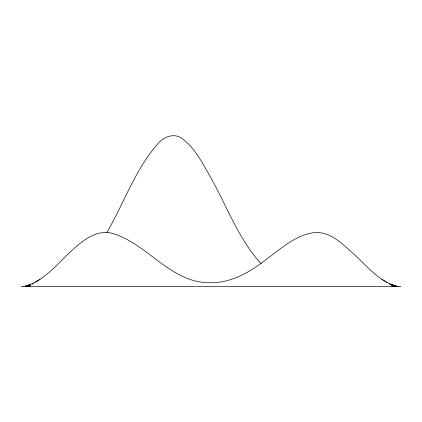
<?xml version="1.0" encoding="UTF-8"?>
<svg xmlns="http://www.w3.org/2000/svg" width="422" height="422" viewBox="0 0 422 422"><rect width="100%" height="100%" fill="white"/><g stroke="black" fill="none" stroke-linecap="round" stroke-linejoin="round"><path stroke-width="0.63" d="M106.861 232.469C124.326 202.76 135.393 168.568 158.778 142.705C164.722 136.164 174.977 132.872 182.515 138.801C195.629 148.739 202.882 164.121 211 177.963C227.136 206.785 238.667 239.158 261.186 263.898M25.848 286.005L30.595 284.56L25.848 286.005C47.665 279.464 60.884 258.712 78.07 245.119C87.132 237.322 98.859 230.301 111.302 233.06C147.737 243.151 170.398 283.647 211 282.74C232.548 282.787 251.649 271.077 267.97 258.095C282.371 247.608 296.898 234.157 315.445 232.511C330.969 231.973 342.738 244.159 353.425 253.717C366.602 265.496 378.434 281.073 396.152 286.01L391.405 284.56M35.343 282.286L40.09 279.322M32.378 284.154L33.56 283.647M25.848 286.29L30.595 285.826L21.1 286.517L400.9 286.517L391.405 285.826L396.152 286.29M389.031 283.932L391.405 284.919L390.218 284.412M381.91 279.322L386.657 282.286"/></g></svg>
